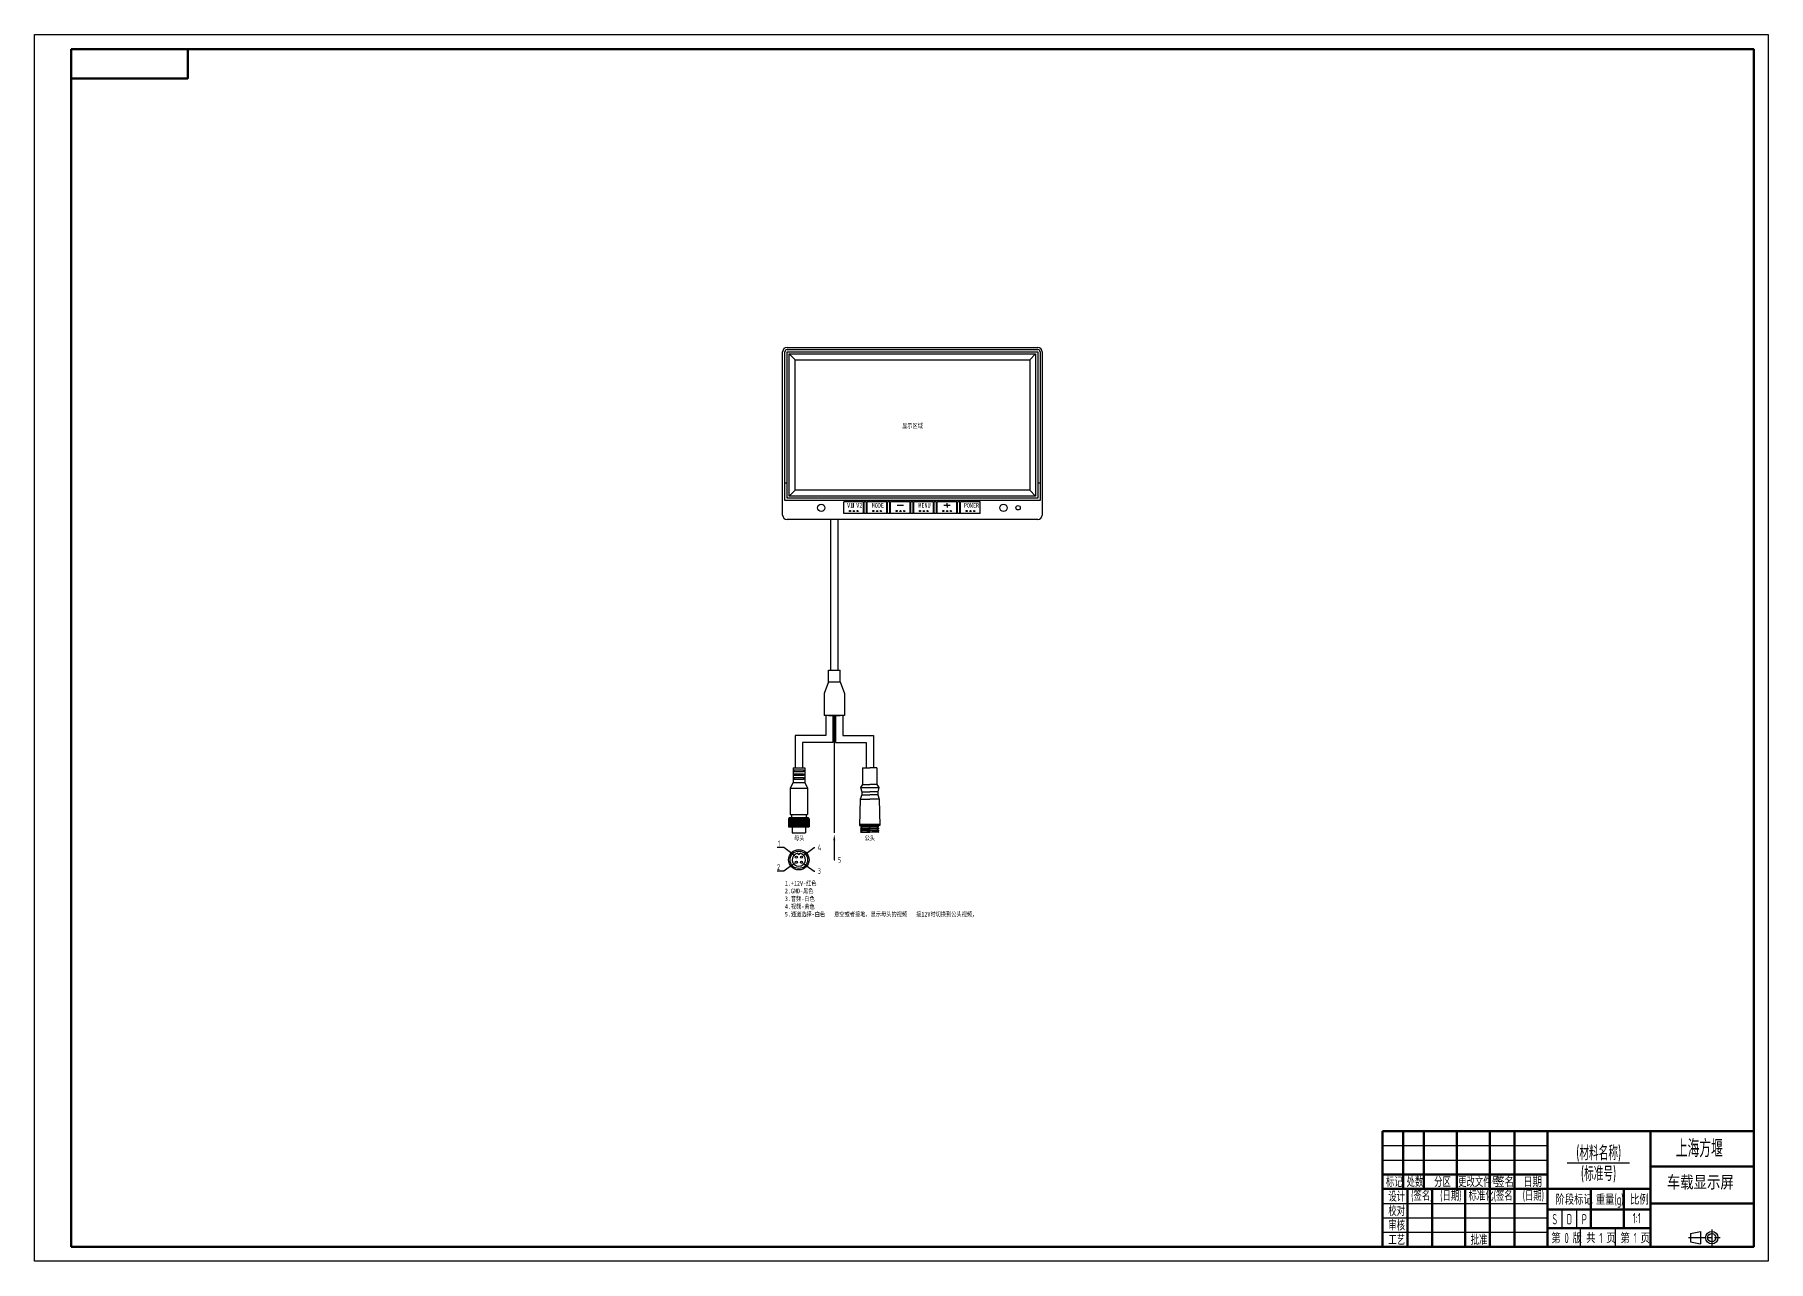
# Model space of a CAD drawing. Header units: millimetres. Extents: x 892 to 2081, y 1119 to 1960.
import ezdxf
from ezdxf import colors
from ezdxf.entities.mleader import LeaderData, LeaderLine
from ezdxf.math import Vec2, Vec3

# ---------------------------------------------------------------- set-up
doc = ezdxf.new("R2010")
doc.units = ezdxf.units.MM
doc.header["$LTSCALE"] = 10
doc.linetypes.add('ACAD_ISO08W100', pattern=[36, 24, -3, 6, -3])
for name, color, linetype, lineweight in [('文字标注', 3, 'Continuous', 25), ('粗实线', 7, 'Continuous', 50), ('细点画线', 1, 'ACAD_ISO08W100', 25)]:
    doc.layers.add(name, color=color, linetype=linetype, lineweight=lineweight)
doc.layers.add('细实线', color=3, linetype='Continuous')
doc.styles.add('PC_TEXTSTYLE', font='isocp.shx', dxfattribs={"width": 0.8, "bigfont": 'hzfs.shx'})
doc.styles.add('SGW', font='gbenor.shx', dxfattribs={"width": 0.6, "bigfont": 'hztxt.shx'})
doc.styles.get("Standard").update_dxf_attribs({"font": 'isocp.shx', "width": 0.707, "bigfont": 'hztxt.shx'})

msp = doc.modelspace()

# ---------------------------------------------------------------- linework, layer by layer
for p, q in [((1404.8, 1631.1), (1404.8, 1743.1)), ((1406.3, 1641.1), (1406.3, 1743.1)), ((1407.8, 1746.1), (1579.8, 1746.1)), ((1407.8, 1744.6), (1579.8, 1744.6)), ((1407.8, 1743.1), (1579.8, 1743.1)), ((1407.8, 1642.6), (1407.8, 1743.1)), ((1409.3, 1644.1), (1409.3, 1741.6)), ((1409.3, 1741.6), (1578.3, 1741.6)), ((1409.3, 1741.6), (1413.3, 1737.6)), ((1413.3, 1648.1), (1413.3, 1737.6)), ((1413.3, 1737.6), (1574.3, 1737.6)), ((1578.3, 1741.6), (1574.3, 1737.6)), ((1574.3, 1737.6), (1574.3, 1648.1)), ((1578.3, 1741.6), (1578.3, 1644.1)), ((1579.8, 1743.1), (1579.8, 1642.6)), ((1581.3, 1743.1), (1581.3, 1641.1)), ((1582.8, 1743.1), (1582.8, 1631.1)), ((1407.8, 1653.1), (1406.3, 1653.1)), ((1581.3, 1653.1), (1579.8, 1653.1)), ((1581.3, 1641.1), (1406.3, 1641.1)), ((1579.8, 1642.6), (1407.8, 1642.6)), ((1409.3, 1644.1), (1413.3, 1648.1)), ((1578.3, 1644.1), (1409.3, 1644.1)), ((1574.3, 1648.1), (1413.3, 1648.1)), ((1578.3, 1644.1), (1574.3, 1648.1)), ((1446.8, 1632.1), (1446.8, 1640.1)), ((1460.3, 1640.1), (1446.8, 1640.1)), ((1460.3, 1632.1), (1446.8, 1632.1)), ((1453.4, 1636.2), (1453.4, 1639.3)), ((1460.3, 1632.1), (1460.3, 1640.1)), ((1460.8, 1632.1), (1460.8, 1640.1)), ((1462.3, 1640.1), (1460.8, 1640.1)), ((1462.3, 1632.1), (1460.8, 1632.1)), ((1462.3, 1632.1), (1462.3, 1640.1)), ((1476.3, 1640.1), (1462.8, 1640.1)), ((1462.8, 1632.1), (1462.8, 1640.1)), ((1476.3, 1632.1), (1462.8, 1632.1)), ((1476.3, 1632.1), (1476.3, 1640.1)), ((1478.3, 1640.1), (1476.8, 1640.1)), ((1476.8, 1632.1), (1476.8, 1640.1)), ((1478.3, 1632.1), (1476.8, 1632.1)), ((1478.3, 1632.1), (1478.3, 1640.1)), ((1492.3, 1640.1), (1478.8, 1640.1)), ((1478.8, 1632.1), (1478.8, 1640.1)), ((1492.3, 1632.1), (1478.8, 1632.1)), ((1483.4, 1637.8), (1487.7, 1637.8)), ((1492.3, 1632.1), (1492.3, 1640.1)), ((1494.3, 1640.1), (1492.8, 1640.1)), ((1492.8, 1632.1), (1492.8, 1640.1)), ((1494.3, 1632.1), (1492.8, 1632.1)), ((1494.3, 1632.1), (1494.3, 1640.1)), ((1508.3, 1640.1), (1494.8, 1640.1)), ((1494.8, 1632.1), (1494.8, 1640.1)), ((1508.3, 1632.1), (1494.8, 1632.1)), ((1508.3, 1632.1), (1508.3, 1640.1)), ((1510.3, 1640.1), (1508.8, 1640.1)), ((1508.8, 1632.1), (1508.8, 1640.1)), ((1510.3, 1632.1), (1508.8, 1632.1)), ((1510.3, 1632.1), (1510.3, 1640.1)), ((1524.3, 1640.1), (1510.8, 1640.1)), ((1510.8, 1632.1), (1510.8, 1640.1)), ((1524.3, 1632.1), (1510.8, 1632.1)), ((1515.4, 1637.8), (1519.7, 1637.8)), ((1517.6, 1637.8), (1517.6, 1639.3)), ((1517.6, 1637.8), (1517.6, 1636.3)), ((1524.3, 1632.1), (1524.3, 1640.1)), ((1526.3, 1640.1), (1524.8, 1640.1)), ((1524.8, 1632.1), (1524.8, 1640.1)), ((1526.3, 1632.1), (1524.8, 1632.1)), ((1526.3, 1632.1), (1526.3, 1640.1)), ((1540.3, 1640.1), (1526.8, 1640.1)), ((1526.8, 1632.1), (1526.8, 1640.1)), ((1540.3, 1632.1), (1526.8, 1632.1)), ((1540.3, 1632.1), (1540.3, 1640.1)), ((1579.8, 1628.1), (1407.8, 1628.1)), ((1437.7, 1628.1), (1437.7, 1524.7)), ((1442.7, 1628.1), (1442.7, 1524.7)), ((1436.2, 1516.7), (1436.2, 1524.7)), ((1436.2, 1524.7), (1444.2, 1524.7)), ((1444.2, 1516.7), (1444.2, 1524.7)), ((1436.2, 1516.7), (1433.2, 1508.7)), ((1436.2, 1516.7), (1444.2, 1516.7)), ((1444.2, 1516.7), (1447.2, 1508.7)), ((1433.2, 1508.7), (1433.2, 1493.7)), ((1447.2, 1508.7), (1447.2, 1493.7)), ((1447.2, 1493.7), (1433.2, 1493.7)), ((1434.3, 1493.7), (1434.3, 1480.1)), ((1436.2, 1493.7), (1444.2, 1493.7)), ((1439.3, 1493.7), (1439.3, 1475.1)), ((1440.2, 1493.7), (1440.2, 1413.3)), ((1441.1, 1493.7), (1441.1, 1475.1)), ((1446.1, 1493.7), (1446.1, 1480.1)), ((1434.3, 1480.1), (1413.4, 1480.1)), ((1413.4, 1480.1), (1413.4, 1457.8)), ((1439.3, 1475.1), (1418.4, 1475.1)), ((1418.4, 1475.1), (1418.4, 1457.8)), ((1441.1, 1475.1), (1462, 1475.1)), ((1446.1, 1480.1), (1467, 1480.1)), ((1462, 1475.1), (1462, 1457.8)), ((1467, 1480.1), (1467, 1457.8)), ((1411.9, 1457.8), (1411.9, 1447.8)), ((1411.9, 1457.8), (1419.9, 1457.8)), ((1419.9, 1457.8), (1419.9, 1447.8)), ((1459.5, 1457.8), (1464.5, 1457.8)), ((1459.5, 1457.8), (1459.5, 1446.3)), ((1469.5, 1457.8), (1464.5, 1457.8)), ((1469.5, 1457.8), (1469.5, 1446.3)), ((1411.9, 1447.8), (1409.9, 1443.8)), ((1409.9, 1443.8), (1409.9, 1425.8)), ((1409.9, 1443.8), (1421.9, 1443.8)), ((1411.9, 1447.8), (1419.9, 1447.8)), ((1419.9, 1447.8), (1421.9, 1443.8)), ((1421.9, 1443.8), (1421.9, 1425.8)), ((1459, 1439.3), (1458, 1436.3)), ((1459.5, 1446.3), (1458.2, 1444.3)), ((1458.2, 1444.3), (1459, 1441.3)), ((1458.2, 1444.3), (1470.7, 1444.3)), ((1459, 1441.3), (1464.5, 1441.3)), ((1459, 1441.3), (1459, 1439.3)), ((1459, 1439.3), (1464.5, 1439.3)), ((1459.5, 1446.3), (1464.5, 1446.3)), ((1469.5, 1446.3), (1464.5, 1446.3)), ((1470, 1441.3), (1464.5, 1441.3)), ((1470, 1439.3), (1464.5, 1439.3)), ((1469.5, 1446.3), (1470.7, 1444.3)), ((1470.7, 1444.3), (1470, 1441.3)), ((1470, 1441.3), (1470, 1439.3)), ((1470, 1439.3), (1471, 1436.3)), ((1458, 1436.3), (1457.5, 1418.3)), ((1458, 1436.3), (1464.5, 1436.3)), ((1471, 1436.3), (1464.5, 1436.3)), ((1471, 1436.3), (1471.5, 1418.3)), ((1408.9, 1422.8), (1408.9, 1417.3)), ((1408.9, 1422.8), (1422.9, 1422.8)), ((1408.9, 1417.3), (1422.9, 1417.3)), ((1409.3, 1422.8), (1409.3, 1417.3)), ((1409.3, 1417.3), (1409.3, 1421.6)), ((1409.9, 1425.8), (1421.9, 1425.8)), ((1409.9, 1423.8), (1421.9, 1423.8)), ((1409.9, 1422.8), (1409.9, 1417.3)), ((1410.4, 1422.8), (1410.4, 1417.3)), ((1410.9, 1425.8), (1410.9, 1423.8)), ((1411, 1422.8), (1411, 1417.3)), ((1411.4, 1417.3), (1411.4, 1413.3)), ((1411.5, 1422.8), (1411.5, 1417.3)), ((1412.1, 1422.8), (1412.1, 1417.3)), ((1412.6, 1422.8), (1412.6, 1417.3)), ((1413.2, 1422.8), (1413.2, 1417.3)), ((1413.7, 1422.8), (1413.7, 1417.3)), ((1414.3, 1422.8), (1414.3, 1417.3)), ((1414.8, 1422.8), (1414.8, 1417.3)), ((1415.4, 1422.8), (1415.4, 1417.3)), ((1415.9, 1422.8), (1415.9, 1417.3)), ((1416.5, 1422.8), (1416.5, 1417.3)), ((1417, 1422.8), (1417, 1417.3)), ((1417.6, 1422.8), (1417.6, 1417.3)), ((1418.1, 1422.8), (1418.1, 1417.3)), ((1418.7, 1422.8), (1418.7, 1417.3)), ((1419.2, 1422.8), (1419.2, 1417.3)), ((1419.8, 1422.8), (1419.8, 1417.3)), ((1420.3, 1422.8), (1420.3, 1417.3)), ((1420.4, 1417.3), (1420.4, 1413.3)), ((1420.9, 1425.8), (1420.9, 1423.8)), ((1420.9, 1422.8), (1420.9, 1417.3)), ((1421.4, 1422.8), (1421.4, 1417.3)), ((1422, 1422.8), (1422, 1417.3)), ((1422.5, 1422.8), (1422.5, 1417.3)), ((1422.9, 1422.8), (1422.9, 1417.3)), ((1457.5, 1419.3), (1471.5, 1419.3)), ((1457.5, 1418.3), (1464.5, 1418.3)), ((1458.2, 1417.7), (1459.2, 1418.3)), ((1469.7, 1418.2), (1458.2, 1417.7)), ((1458.2, 1417.7), (1459.2, 1417.1)), ((1459.2, 1417.1), (1458.2, 1416.3)), ((1469.7, 1416.8), (1458.2, 1416.3)), ((1458.2, 1416.3), (1459.2, 1415.7)), ((1459.2, 1415.7), (1458.2, 1415)), ((1469.7, 1415.4), (1458.2, 1415)), ((1458.2, 1415), (1459.2, 1414.3)), ((1470.7, 1417.6), (1459.2, 1417.1)), ((1470.7, 1416.2), (1459.2, 1415.7)), ((1471.5, 1418.3), (1464.5, 1418.3)), ((1470.7, 1417.6), (1469.7, 1418.2)), ((1470.7, 1417.6), (1469.7, 1416.8)), ((1469.7, 1416.8), (1470.7, 1416.2)), ((1470.7, 1416.2), (1469.7, 1415.4)), ((1469.7, 1415.4), (1470.7, 1414.8)), ((1411.4, 1413.3), (1420.4, 1413.3)), ((1459.2, 1414.3), (1458.2, 1413.8)), ((1458.2, 1413.8), (1464.5, 1413.8)), ((1470.7, 1414.8), (1459.2, 1414.3)), ((1469.7, 1414.1), (1462.5, 1413.8)), ((1470.7, 1413.8), (1464.5, 1413.8)), ((1470.7, 1414.8), (1469.7, 1414.1)), ((1469.7, 1414.1), (1470.7, 1413.8))]:
    msp.add_line(p, q)
for points in [[(1412.7, 1456.4), (1419.2, 1456.4), (1419.2, 1455.1), (1412.7, 1455.1)], [(1412.7, 1453.8), (1419.2, 1453.8), (1419.2, 1452.5), (1412.7, 1452.5)], [(1412.7, 1451.2), (1419.2, 1451.2), (1419.2, 1449.9), (1412.7, 1449.9)]]:
    msp.add_lwpolyline(points, close=True)
for centre, radius in [((1431.3, 1636.1), 2.5), ((1451, 1633.9), 0.382), ((1453.6, 1633.9), 0.382), ((1456.2, 1633.9), 0.382), ((1467, 1633.9), 0.382), ((1469.6, 1633.9), 0.382), ((1472.2, 1633.9), 0.382), ((1483, 1633.9), 0.382), ((1485.6, 1633.9), 0.382), ((1488.2, 1633.9), 0.382), ((1499, 1633.9), 0.382), ((1501.6, 1633.9), 0.382), ((1504.2, 1633.9), 0.382), ((1515, 1633.9), 0.382), ((1517.6, 1633.9), 0.382), ((1520.2, 1633.9), 0.382), ((1531, 1633.9), 0.382), ((1533.6, 1633.9), 0.382), ((1536.2, 1633.9), 0.382), ((1556.3, 1636.1), 2.5), ((1566.3, 1636.1), 1.5), ((1415.9, 1394.8), 7), ((1415.9, 1394.8), 6), ((1414.2, 1396.6), 0.75), ((1414.2, 1393.1), 0.75), ((1417.7, 1396.6), 0.75), ((1417.7, 1393.1), 0.75)]:
    msp.add_circle(centre, radius)
for centre, radius, start, end in [((1407.8, 1743.1), 3, 90, 180), ((1407.8, 1743.1), 1.5, 90, 180), ((1579.8, 1743.1), 3, 0, 90), ((1579.8, 1743.1), 1.5, 0, 90), ((1407.8, 1631.1), 3, 180, 270), ((1579.8, 1631.1), 3, 270, 0), ((1409.9, 1422.8), 1, 90, 180), ((1421.9, 1422.8), 1, 0, 90), ((1415.9, 1394.8), 4.5, 100.3081, 79.6919), ((1415.9, 1399.3), 0.809, 185.1541, 354.8459)]:
    msp.add_arc(centre, radius, start, end)
at = {"layer": '文字标注'}
for p, q in [((2027.4, 1138.5), (2034.4, 1140)), ((2027.4, 1138.5), (2027.4, 1132.9)), ((2027.4, 1132.9), (2034.4, 1131.5)), ((2034.4, 1140), (2034.4, 1131.5))]:
    msp.add_line(p, q, dxfattribs=at)
for radius in [4.24, 2.83]:
    msp.add_circle((2042, 1135.7), radius, dxfattribs=at)
at = {"layer": '粗实线'}
for p, q in [((916.8, 1129.5), (916.8, 1950.5)), ((1830.4, 1169.1), (1830.4, 1208.7)), ((1844.6, 1169.1), (1844.6, 1208.7)), ((1867.2, 1169.1), (1867.2, 1208.7)), ((1889.8, 1129.5), (1889.8, 1208.7)), ((1906.8, 1129.5), (1906.8, 1208.7)), ((1929.4, 1208.7), (1929.4, 1129.5)), ((2000.1, 1208.7), (2000.1, 1129.5)), ((1816.3, 1179), (1929.4, 1179)), ((2000.1, 1184.6), (2070.8, 1184.6)), ((1816.3, 1169.1), (1929.4, 1169.1)), ((1833.3, 1129.5), (1833.3, 1169.1)), ((1850.2, 1129.5), (1850.2, 1169.1)), ((1872.8, 1129.5), (1872.8, 1169.1)), ((1929.4, 1169.1), (2000.1, 1169.1)), ((1959.1, 1142.2), (1959.1, 1169.1)), ((1981.7, 1169.1), (1981.7, 1142.2)), ((1929.4, 1154.9), (2000.1, 1154.9)), ((2000.1, 1159.2), (2070.8, 1159.2)), ((1929.4, 1142.2), (2000.1, 1142.2))]:
    msp.add_line(p, q, dxfattribs=at)
msp.add_lwpolyline([(916.8, 1950.5), (2070.8, 1950.5), (2070.8, 1129.5), (916.8, 1129.5)], dxfattribs=at)
for points in [[(916.8, 1950.5), (996.8, 1950.5), (996.8, 1930.5), (916.8, 1930.5)], [(1816.3, 1208.7), (2070.8, 1208.7), (2070.8, 1129.5), (1816.3, 1129.5)]]:
    msp.add_lwpolyline(points, close=True, dxfattribs=at)
at = {"layer": '细实线'}
for p, q in [((1816.3, 1198.8), (1929.4, 1198.8)), ((1816.3, 1188.9), (1929.4, 1188.9)), ((1942.8, 1186.9), (1985.6, 1186.9)), ((1816.3, 1159.2), (1929.4, 1159.2)), ((1939.3, 1154.9), (1939.3, 1142.2)), ((1949.2, 1154.9), (1949.2, 1142.2)), ((1816.3, 1149.3), (1929.4, 1149.3)), ((1952, 1129.5), (1952, 1142.2)), ((1976.1, 1129.5), (1976.1, 1142.2)), ((1816.3, 1139.4), (1929.4, 1139.4))]:
    msp.add_line(p, q, dxfattribs=at)
msp.add_lwpolyline([(891.8, 1960.5), (2080.8, 1960.5), (2080.8, 1119.5), (891.8, 1119.5)], close=True, dxfattribs=at)
at = {"layer": '细点画线', "ltscale": 0.05}
for p, q in [((2026, 1135.7), (2047.7, 1135.7)), ((2042, 1141.4), (2042, 1130.1))]:
    msp.add_line(p, q, dxfattribs=at)

# ---------------------------------------------------------------- texts
at = {"attachment_point": 1, "style": 'PC_TEXTSTYLE'}
for s, insert, char_height in [('{\\fSimSun|b0|i0|c134|p2;显示区域}', (1486.7, 1694), 3.184), ('{\\fSimSun|b0|i0|c134|p2;V1 V2}', (1449, 1639.4), 3.184), ('{\\fSimSun|b0|i0|c134|p2;MODE}', (1465.9, 1639.4), 3.184), ('{\\fSimSun|b0|i0|c134|p2;MENU}', (1497.9, 1639.4), 3.184), ('{\\fSimSun|b0|i0|c134|p2;POWER}', (1529.1, 1639.4), 3.184), ('{\\fSimSun|b0|i0|c134|p2;母头}', (1412.6, 1411.3), 3.184), ('{\\fSimSun|b0|i0|c134|p2;公头}', (1461, 1411.3), 3.184), ('{\\fSimSun|b0|i0|c134|p2;1.+12V-红色\\P2.GND-黑色\\P3.音频-白色\\P4.视频-黄色\\P5.通道选择-白色   悬空或者接地，显示母头的视频   接12V时切换到公头视频，}', (1406.3, 1380.3), 3.184), ('{\\fSimSun|b0|i0|c134|p2;\\C3;车载显示屏}', (2011.2, 1178), 8.418)]:
    msp.add_mtext_dynamic_manual_height_columns(s, width=153.351, gutter_width=25, heights=[0], dxfattribs=dict(at, insert=insert, char_height=char_height))
at = {"layer": '文字标注', "style": 'SGW'}
for s, height, width, p in [('上海方堰', 12, 0.67, (2017.4, 1190.8)), ('(材料名称)', 9.9, 0.67, (1949.1, 1188.8)), ('标记', 7.07, 0.6, (1818.5, 1170.4)), ('处数', 7.07, 0.6, (1832.7, 1170.4)), ('分区', 7.07, 0.6, (1851.6, 1170.4)), ('更改文件号', 7.07, 0.6, (1868.1, 1170.4)), ('签名', 7.07, 0.67, (1893.6, 1170.4)), ('日期', 7.07, 0.67, (1912.7, 1170.4)), ('(标准号)', 9.9, 0.67, (1952.3, 1174.6)), ('设计', 7.07, 0.6, (1820.2, 1160.4)), ('(签名)', 7.07, 0.6, (1835.9, 1161)), ('(日期)', 7.07, 0.6, (1855.8, 1161)), ('标准化', 7.07, 0.6, (1875.2, 1161)), ('(签名)', 7.07, 0.6, (1892.5, 1161)), ('(日期)', 7.07, 0.6, (1912.4, 1161)), ('阶段标记', 7.07, 0.67, (1934.8, 1158.3)), ('重量(g)', 7.07, 0.67, (1962.5, 1158.3)), ('比例', 7.07, 0.67, (1986, 1158.3)), ('校对', 7.07, 0.6, (1820.2, 1150.5)), ('审核', 7.07, 0.6, (1820.2, 1140.6)), ('S', 7.07, 0.67, (1932.7, 1144.8)), ('D', 7.07, 0.67, (1942.6, 1144.8)), ('P', 7.07, 0.67, (1952.9, 1144.8)), ('1:1', 7.07, 0.67, (1987.8, 1145.5)), ('工艺', 7.07, 0.6, (1820.2, 1130.7)), ('批准', 7.07, 0.6, (1876.7, 1130.7)), ('第 0 版', 7.07, 0.67, (1932, 1131.9)), ('共 1 页', 7.07, 0.67, (1955.9, 1131.9)), ('第 1 页', 7.07, 0.67, (1979.4, 1131.9))]:
    msp.add_text(s, height=height, dxfattribs=dict(at, width=width)).set_placement(p)

# ---------------------------------------------------------------- leaders
ml = msp.add_multileader_mtext('Standard')
ml.set_content('{\\Fisocp,hztxt|c134;1}', color=256)
ml.set_leader_properties()
ml.build(insert=Vec2(0, 0))
ml.multileader.update_dxf_attribs({"text_right_attachment_type": 6, "dogleg_length": 0.36})
ctx = ml.context
ctx.base_point, ctx.plane_origin = Vec3(1400.7, 1406), Vec3(1414.2, 1396.6)
ctx.right_attachment, ctx.text_align_type = 6, 2
notes = []
notes.append((ctx, [(0, (1, 1, 0), (1405.6, 1403.2), (-1, 0), 0.36, [(0, [(1414.2, 1396.6)], 0, [])])]))
ctx.mtext.insert, ctx.mtext.alignment, ctx.mtext.flow_direction = Vec3(1403.2, 1408), 3, 5
ml = msp.add_multileader_mtext('Standard')
ml.set_content('{\\Fisocp,hztxt|c134;4}', color=256)
ml.set_leader_properties()
ml.build(insert=Vec2(0, 0))
ml.multileader.update_dxf_attribs({"text_right_attachment_type": 6, "dogleg_length": 0.36})
ctx = ml.context
ctx.base_point, ctx.plane_origin = Vec3(1426.9, 1403.2), Vec3(1417.7, 1396.6)
ctx.right_attachment = 6
notes.append((ctx, [(0, (1, 1, 0), (1426.5, 1403.2), (1, 0), 0.36, [(0, [(1417.7, 1396.6)], 0, [])])]))
ctx.mtext.insert, ctx.mtext.flow_direction = Vec3(1428.9, 1405.2), 5
ml = msp.add_multileader_mtext('Standard')
ml.set_content('{\\Fisocp,hztxt|c134;5}', color=256)
ml.set_leader_properties()
ml.build(insert=Vec2(0, 0))
ml.multileader.update_dxf_attribs({"text_right_attachment_type": 6, "dogleg_length": 0.36})
ctx = ml.context
ctx.base_point, ctx.plane_origin = Vec3(1440.6, 1394.7), Vec3(1440.2, 1412.2)
ctx.right_attachment = 6
notes.append((ctx, [(0, (1, 1, 0), (1440.2, 1394.7), (1, 0), 0.36, [(0, [(1440.2, 1412.2)], 0, [])])]))
ctx.mtext.insert, ctx.mtext.flow_direction = Vec3(1442.6, 1396.7), 5
ml = msp.add_multileader_mtext('Standard')
ml.set_content('{\\Fisocp,hztxt|c134;2}', color=256)
ml.set_leader_properties()
ml.build(insert=Vec2(0, 0))
ml.multileader.update_dxf_attribs({"text_right_attachment_type": 6, "dogleg_length": 0.36})
ctx = ml.context
ctx.base_point, ctx.plane_origin = Vec3(1399.8, 1389.8), Vec3(1414.2, 1393.1)
ctx.right_attachment, ctx.text_align_type = 6, 2
notes.append((ctx, [(0, (1, 1, 0), (1405.5, 1387), (-1, 0), 0.36, [(0, [(1414.2, 1393.1)], 0, [])])]))
ctx.mtext.insert, ctx.mtext.alignment, ctx.mtext.flow_direction = Vec3(1403.1, 1391.8), 3, 5
ml = msp.add_multileader_mtext('Standard')
ml.set_content('{\\Fisocp,hztxt|c134;3}', color=256)
ml.set_leader_properties()
ml.build(insert=Vec2(0, 0))
ml.multileader.update_dxf_attribs({"text_right_attachment_type": 6, "dogleg_length": 0.36})
ctx = ml.context
ctx.base_point, ctx.plane_origin = Vec3(1426.8, 1387), Vec3(1417.7, 1393.1)
ctx.right_attachment = 6
notes.append((ctx, [(0, (1, 1, 0), (1426.5, 1387), (1, 0), 0.36, [(0, [(1417.7, 1393.1)], 0, [])])]))
ctx.mtext.insert, ctx.mtext.flow_direction = Vec3(1428.8, 1389), 5
for ctx, leaders in notes:
    for number, flags, end, landing, length, lines in leaders:
        leader = LeaderData()
        leader.index, (leader.has_last_leader_line, leader.has_dogleg_vector, leader.attachment_direction) = number, flags
        leader.last_leader_point, leader.dogleg_vector, leader.dogleg_length = Vec3(end), Vec3(landing), length
        for number, points, colour, breaks in lines:
            line = LeaderLine()
            line.index, line.vertices, line.color, line.breaks = number, Vec3.list(points), colors.encode_raw_color(colour), breaks
            leader.lines.append(line)
        ctx.leaders.append(leader)

doc.saveas('drawing.dxf')
